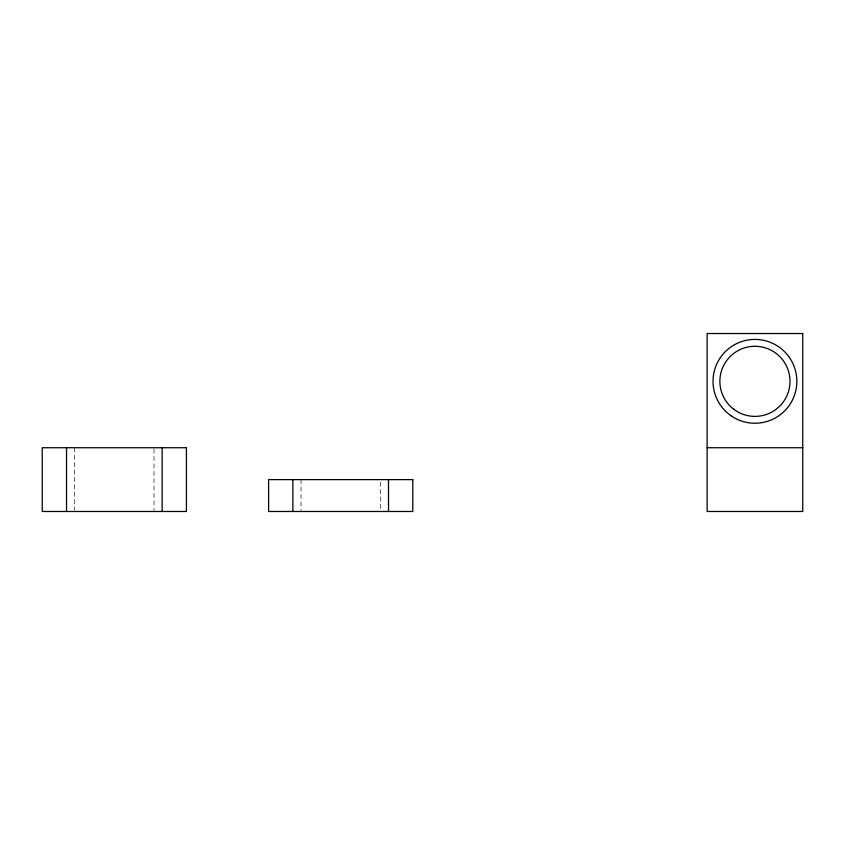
<?xml version="1.0" encoding="UTF-8"?>
<svg xmlns="http://www.w3.org/2000/svg" width="845" height="845" viewBox="0 0 845 845"><rect width="100%" height="100%" fill="white"/><g stroke="black" fill="none" stroke-linecap="round" stroke-linejoin="round"><path stroke-width="0.63" stroke-dasharray="4.22 3.17" d="M380.366 482.157L380.366 510.211M301.031 479.611L301.031 510.211M154.012 449.033L154.012 510.179M74.677 447.734L74.677 510.179"/><path stroke-width="1.27" d="M707.128 447.734L802.75 447.734M388.51 479.611L388.51 511.478M292.888 479.611L292.888 511.478M162.145 447.734L162.145 511.478M66.533 447.734L66.533 511.478M802.75 333.521L707.128 333.521L707.128 511.478L802.75 511.478L802.75 333.521M186.428 447.734L42.25 447.734L42.25 511.478L186.428 511.478L186.428 447.734M412.793 479.611L268.604 479.611L268.604 511.478L412.793 511.478L412.793 479.611M731.041 415.761A41.912 41.912 0 0 0 796.708 384.802A41.912 41.912 0 0 0 737.062 343.419A41.912 41.912 0 0 0 731.041 415.761M733.587 409.138A35.057 35.057 0 0 0 789.695 385.922A35.057 35.057 0 0 0 741.54 348.932A35.057 35.057 0 0 0 733.587 409.138"/></g></svg>
